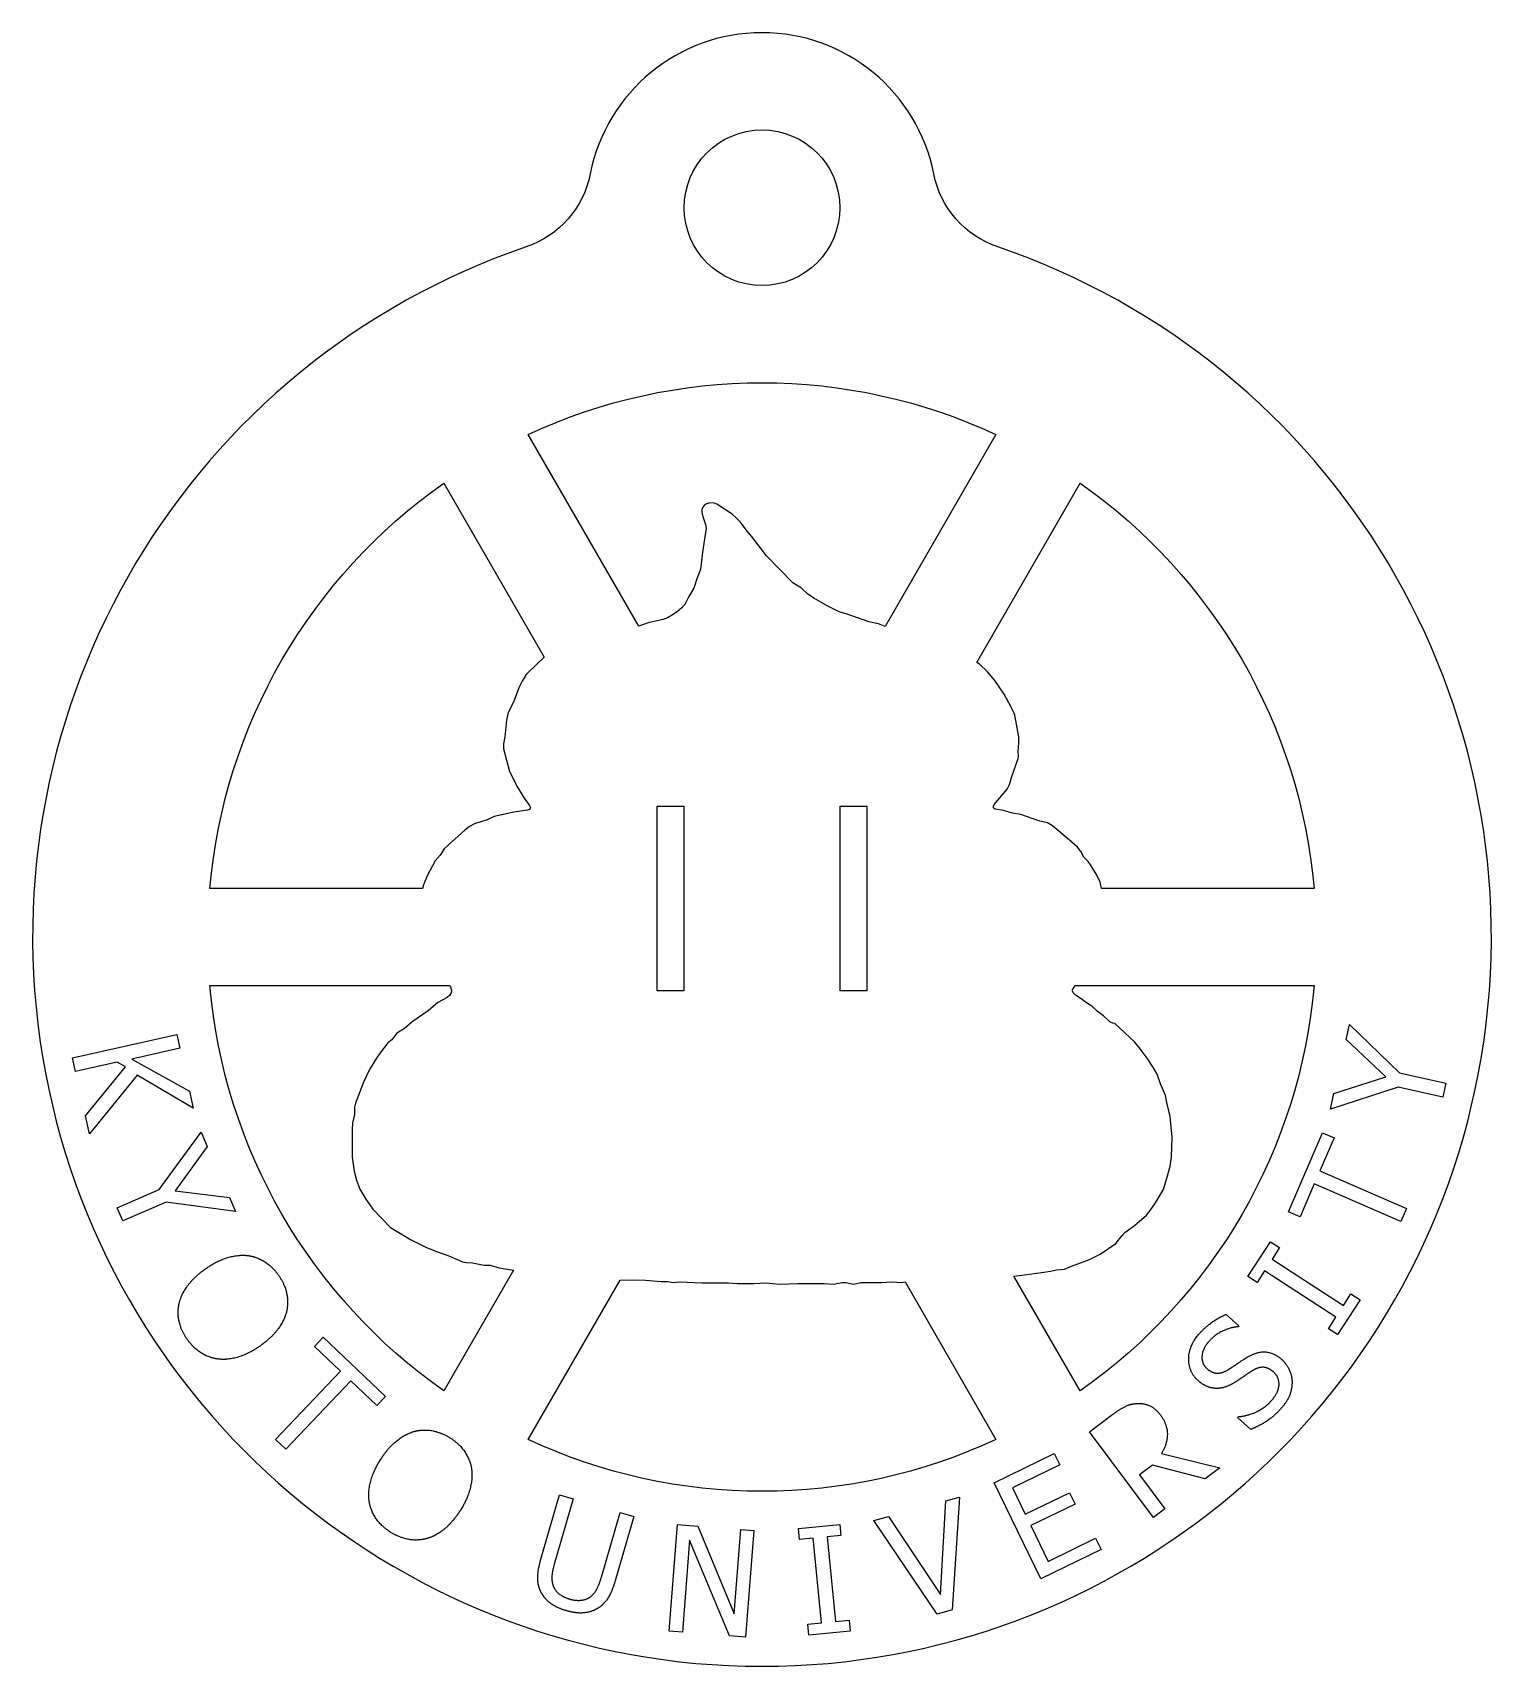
# Model space of a CAD drawing. Header units: millimetres. Extents: x -40.2 to 40.2, y -40.2 to 49.8.
import ezdxf

# ---------------------------------------------------------------- set-up
doc = ezdxf.new("R2010")
doc.units = ezdxf.units.MM

msp = doc.modelspace()

# ---------------------------------------------------------------- linework, layer by layer
for points in [[(9.459, 42.052, 0.821365), (-9.459, 42.052, -0.267689), (-12.983, 38.023, 6.023346), (12.983, 38.023, -0.267689)], [(-12.889, 27.682, -0.221398), (12.889, 27.682), (6.783, 17.106), (6.425, 17.25), (5.881, 17.365), (4.683, 17.789), (4.249, 17.91), (3.623, 18.226), (2.849, 18.673), (2.51, 18.9), (2.173, 19.219), (1.697, 19.507), (0.241, 21), (-0.576, 22.075), (-0.826, 22.361), (-1.187, 22.852), (-1.434, 23.116), (-1.649, 23.298), (-2.491, 23.852), (-2.678, 23.913), (-2.928, 23.906), (-3.1, 23.842), (-3.195, 23.771), (-3.267, 23.677), (-3.309, 23.561), (-3.316, 23.427), (-3.284, 23.225), (-3.112, 22.72), (-3.072, 22.515), (-3.272, 21.208), (-3.379, 20.244), (-3.58, 19.793), (-3.756, 19.218), (-4.037, 18.758), (-4.25, 18.323), (-4.414, 18.134), (-4.646, 17.94), (-4.897, 17.766), (-5.207, 17.59), (-5.439, 17.493), (-6.262, 17.308), (-6.793, 17.122)], [(-11.995, 15.418), (-12.877, 14.578), (-12.984, 14.456), (-13.215, 14.098), (-13.395, 13.719), (-13.696, 12.932), (-13.984, 12.37), (-14.07, 11.938), (-14.164, 11.026), (-14.233, 10.651), (-14.239, 10.373), (-13.902, 9.12), (-13.47, 8.251), (-13.096, 7.642), (-12.807, 7.247), (-12.762, 7.137), (-12.763, 7.085), (-12.81, 7.018), (-12.918, 6.984), (-13.667, 6.871), (-14.756, 6.631), (-15.137, 6.453), (-15.845, 6.234), (-16.117, 6.083), (-16.368, 5.885), (-17.275, 5.08), (-17.505, 4.85), (-17.724, 4.507), (-18.002, 4.203), (-18.451, 3.367), (-18.648, 2.879), (-18.699, 2.679), (-30.418, 2.679, -0.221398), (-17.529, 25.003)], [(18.694, 2.679), (18.632, 3.022), (18.426, 3.447), (18.089, 3.985), (17.96, 4.158), (17.733, 4.408), (17.558, 4.71), (17.372, 4.944), (16.946, 5.344), (16.006, 6.129), (15.736, 6.282), (15.301, 6.39), (14.266, 6.747), (13.796, 6.827), (13.312, 6.977), (12.839, 7.04), (12.791, 7.071), (12.76, 7.122), (12.758, 7.208), (12.799, 7.295), (13.498, 8.14), (13.634, 8.407), (13.768, 8.848), (14.118, 9.828), (14.135, 9.94), (14.116, 10.204), (14.153, 10.699), (14.153, 11.026), (13.931, 12.224), (13.889, 12.339), (13.735, 12.67), (13.338, 13.371), (12.829, 14.134), (12.437, 14.596), (11.974, 15.029), (11.826, 15.126), (17.529, 25.003, -0.221398), (30.418, 2.679)], [(-17.215, -2.679), (-17.168, -2.753), (-17.11, -2.948), (-17.126, -3.072), (-17.214, -3.221), (-17.343, -3.337), (-17.86, -3.615), (-18.399, -4.063), (-19.275, -4.677), (-19.711, -5.061), (-20.027, -5.234), (-20.135, -5.321), (-20.391, -5.661), (-20.607, -5.829), (-21.035, -6.388), (-21.245, -6.683), (-21.621, -7.301), (-21.935, -7.952), (-22.069, -8.288), (-22.387, -9.148), (-22.442, -9.372), (-22.456, -9.774), (-22.56, -10.247), (-22.585, -10.601), (-22.572, -12.135), (-22.467, -12.895), (-22.342, -13.398), (-22.162, -13.893), (-21.828, -14.437), (-21.442, -15.001), (-20.464, -16.009), (-19.372, -16.657), (-18.491, -17.099), (-17.882, -17.347), (-17.261, -17.572), (-16.498, -17.89), (-16.276, -17.932), (-15.954, -17.953), (-15.301, -18.083), (-14.974, -18.083), (-14.484, -18.223), (-13.687, -18.35), (-17.529, -25.003, -0.221398), (-30.418, -2.679)], [(13.877, -18.678), (14.456, -18.619), (15.518, -18.457), (15.899, -18.417), (16.226, -18.337), (16.662, -18.299), (17.043, -18.133), (18.05, -17.772), (18.622, -17.481), (19.486, -16.889), (19.833, -16.447), (19.993, -16.286), (20.528, -15.902), (21.178, -15.326), (21.388, -15.059), (21.672, -14.645), (22.113, -13.912), (22.348, -13.153), (22.483, -12.624), (22.551, -12.115), (22.595, -11.027), (22.483, -9.883), (22.298, -9.121), (22.236, -8.739), (21.953, -8.086), (21.765, -7.557), (21.572, -7.214), (21.221, -6.677), (20.841, -6.156), (20.519, -5.768), (19.439, -4.765), (19.335, -4.745), (19.168, -4.664), (18.808, -4.334), (18.46, -4.089), (18.171, -3.812), (17.869, -3.631), (17.583, -3.398), (17.273, -3.199), (17.144, -3.07), (17.104, -2.956), (17.106, -2.914), (17.259, -2.679), (30.418, -2.679, -0.221398), (17.529, -25.003)], [(12.889, -27.682, -0.221398), (-12.889, -27.682), (-7.821, -18.904), (-7.08, -18.891), (-6.425, -18.905), (-5.554, -18.984), (-5.204, -18.984), (-4.901, -19.027), (-4.519, -18.994), (-3.321, -19.053), (-1.851, -19.053), (-1.361, -19.096), (-0.436, -19.096), (0.218, -19.058), (0.98, -19.13), (1.96, -19.08), (3.43, -19.08), (3.92, -19.129), (4.429, -19.028), (4.614, -19.03), (5.037, -19.118), (5.445, -19.034), (6.588, -19.034), (7.133, -18.995), (7.677, -19.026), (7.878, -19.002)]]:
    msp.add_lwpolyline(points, format="xyb", close=True)
for points in [[(-4.302, 7.215), (-4.302, -2.968), (-5.772, -2.968), (-5.772, 7.215)], [(5.772, 7.215), (5.772, -2.968), (4.302, -2.968), (4.302, 7.215)], [(-34.43, -7.614), (-37.051, -10.846), (-37.272, -9.853), (-35.066, -7.154), (-35.519, -6.903), (-37.816, -7.416), (-37.987, -6.651), (-32.236, -5.367), (-32.065, -6.132), (-34.708, -6.722), (-31.539, -8.49), (-31.331, -9.422)], [(32.175, -5.638), (32.357, -4.827), (35.129, -7.486), (37.674, -8.054), (37.503, -8.819), (35.038, -8.268), (31.318, -9.478), (31.507, -8.63), (34.37, -7.708)], [(-29.341, -14.359), (-29.01, -15.121), (-32.817, -14.6), (-35.209, -15.637), (-35.521, -14.918), (-33.203, -13.914), (-30.905, -10.748), (-30.56, -11.545), (-32.333, -13.974)], [(35.507, -14.949), (35.196, -15.668), (30.428, -13.604), (29.642, -15.418), (29.003, -15.141), (30.885, -10.793), (31.524, -11.07), (30.739, -12.885)], [(32.447, -19.662), (32.952, -19.989), (31.711, -21.905), (31.206, -21.577), (31.613, -20.948), (27.677, -18.399), (27.27, -19.028), (26.765, -18.701), (28.006, -16.785), (28.511, -17.112), (28.103, -17.741), (32.039, -20.291)], [(-26.224, -28.222), (-26.793, -27.683), (-23.218, -23.913), (-24.653, -22.553), (-24.173, -22.047), (-20.735, -25.306), (-21.215, -25.812), (-22.65, -24.452)], [(18.683, -33.75), (15.369, -35.365), (12.788, -30.068), (16.102, -28.453), (16.407, -29.079), (13.797, -30.351), (14.504, -31.802), (16.938, -30.616), (17.244, -31.243), (14.809, -32.429), (15.768, -34.395), (18.378, -33.123)], [(10.119, -31.064), (10.889, -30.855), (10.475, -37.074), (9.659, -37.296), (6.156, -32.141), (6.967, -31.921), (9.826, -36.216)], [(-0.447, -32.696), (-0.907, -38.571), (-1.783, -38.502), (-3.986, -33.233), (-4.383, -38.298), (-5.111, -38.241), (-4.651, -32.366), (-3.541, -32.453), (-1.54, -37.29), (-1.175, -32.639)], [(4.799, -37.634), (4.857, -38.233), (2.585, -38.454), (2.527, -37.855), (3.273, -37.782), (2.82, -33.115), (2.074, -33.187), (2.016, -32.589), (4.288, -32.368), (4.346, -32.967), (3.599, -33.039), (4.053, -37.707)]]:
    msp.add_lwpolyline(points, close=True)
for points in [[(25.57, -20.795), (26.262, -21.425), (26.224, -21.467)], [(22.005, -28.445), (25.221, -29.24), (24.407, -29.85), (21.51, -29.091), (20.792, -29.629), (22.198, -31.505), (21.572, -31.975), (18.037, -27.26), (19.252, -26.349)], [(26.921, -27.13), (26.193, -26.468), (26.232, -26.426)], [(-12.181, -34.27), (-11.155, -30.739), (-10.403, -30.958), (-11.429, -34.489)], [(-8.843, -35.26), (-7.812, -31.711), (-7.06, -31.929), (-8.086, -35.46)]]:
    msp.add_lwpolyline(points)
msp.add_circle((0, 40.179), 4.286)
at = {"extrusion": (0, 0, 2.678571)}
for points in [[(-30.641, -18.266), (-30.035, -17.841), (-28.901, -17.496), (-28.374, -17.541)], [(-28.374, -17.541), (-27.856, -17.599), (-26.973, -18.152), (-26.633, -18.637)], [(-32.097, -20.142), (-31.971, -19.639), (-31.236, -18.682), (-30.641, -18.266)], [(-26.633, -18.637), (-26.288, -19.13), (-26.079, -20.162), (-26.197, -20.652)], [(-31.665, -22.159), (-32.007, -21.67), (-32.222, -20.654), (-32.097, -20.142)], [(-26.197, -20.652), (-26.326, -21.15), (-27.051, -22.112), (-27.654, -22.534)], [(24.108, -21.834), (24.442, -21.467), (25.178, -20.949), (25.57, -20.795)], [(26.224, -21.467), (25.844, -21.502), (24.97, -21.895), (24.645, -22.252)], [(-29.917, -23.256), (-30.462, -23.194), (-31.333, -22.632), (-31.665, -22.159)], [(24.021, -24.434), (23.491, -23.952), (23.526, -22.473), (24.108, -21.834)], [(24.645, -22.252), (24.279, -22.654), (24.204, -23.496), (24.511, -23.776)], [(-27.654, -22.534), (-28.241, -22.945), (-29.399, -23.313), (-29.917, -23.256)], [(25.706, -23.824), (25.923, -23.685), (26.535, -23.268), (26.749, -23.139)], [(26.749, -23.139), (27.295, -22.816), (28.229, -22.904), (28.635, -23.273)], [(28.635, -23.273), (28.893, -23.508), (29.198, -24.166), (29.2, -24.511)], [(24.511, -23.776), (24.786, -24.026), (25.382, -24.032), (25.706, -23.824)], [(27.021, -23.89), (26.781, -24.04), (26.398, -24.305), (26.107, -24.498)], [(28.177, -23.961), (27.916, -23.723), (27.356, -23.685), (27.021, -23.89)], [(28.021, -25.594), (28.458, -25.114), (28.506, -24.26), (28.177, -23.961)], [(25.066, -24.868), (24.799, -24.871), (24.276, -24.666), (24.021, -24.434)], [(26.107, -24.498), (25.841, -24.67), (25.336, -24.862), (25.066, -24.868)], [(29.2, -24.511), (29.202, -24.893), (28.924, -25.609), (28.561, -26.008)], [(19.252, -26.349), (19.657, -26.046), (20.27, -25.724), (20.638, -25.698)], [(20.638, -25.698), (21.007, -25.672), (21.669, -25.958), (21.947, -26.329)], [(26.232, -26.426), (26.76, -26.384), (27.716, -25.93), (28.021, -25.594)], [(28.561, -26.008), (28.131, -26.482), (27.329, -26.966), (26.921, -27.13)], [(21.947, -26.329), (22.333, -26.845), (22.33, -27.939), (22.005, -28.445)], [(-21.03, -28.814), (-20.638, -28.186), (-19.73, -27.424), (-19.228, -27.259)], [(-19.228, -27.259), (-18.729, -27.109), (-17.699, -27.272), (-17.197, -27.585)], [(-17.197, -27.585), (-16.686, -27.904), (-16.09, -28.77), (-16.006, -29.267)], [(-21.634, -31.111), (-21.714, -30.599), (-21.414, -29.43), (-21.03, -28.814)], [(-16.006, -29.267), (-15.929, -29.777), (-16.219, -30.946), (-16.608, -31.57)], [(-20.445, -32.797), (-20.952, -32.481), (-21.548, -31.632), (-21.634, -31.111)], [(-16.608, -31.57), (-16.987, -32.178), (-17.909, -32.971), (-18.408, -33.121)], [(-18.408, -33.121), (-18.933, -33.278), (-19.955, -33.103), (-20.445, -32.797)], [(-12.141, -36.151), (-12.354, -35.771), (-12.357, -34.875), (-12.181, -34.27)], [(-11.429, -34.489), (-11.543, -34.883), (-11.597, -35.444), (-11.518, -35.701)], [(-11.518, -35.701), (-11.433, -35.974), (-10.978, -36.36), (-10.602, -36.469)], [(-9.413, -36.313), (-9.208, -36.139), (-8.954, -35.641), (-8.843, -35.26)], [(-8.086, -35.46), (-8.258, -36.052), (-8.741, -36.826), (-9.128, -37.027)], [(-10.789, -37.111), (-11.289, -36.966), (-11.955, -36.489), (-12.141, -36.151)], [(-10.602, -36.469), (-10.249, -36.572), (-9.631, -36.498), (-9.413, -36.313)], [(-9.128, -37.027), (-9.476, -37.214), (-10.266, -37.263), (-10.789, -37.111)]]:
    msp.add_open_spline(points, degree=2, dxfattribs=at)

doc.saveas('drawing.dxf')
